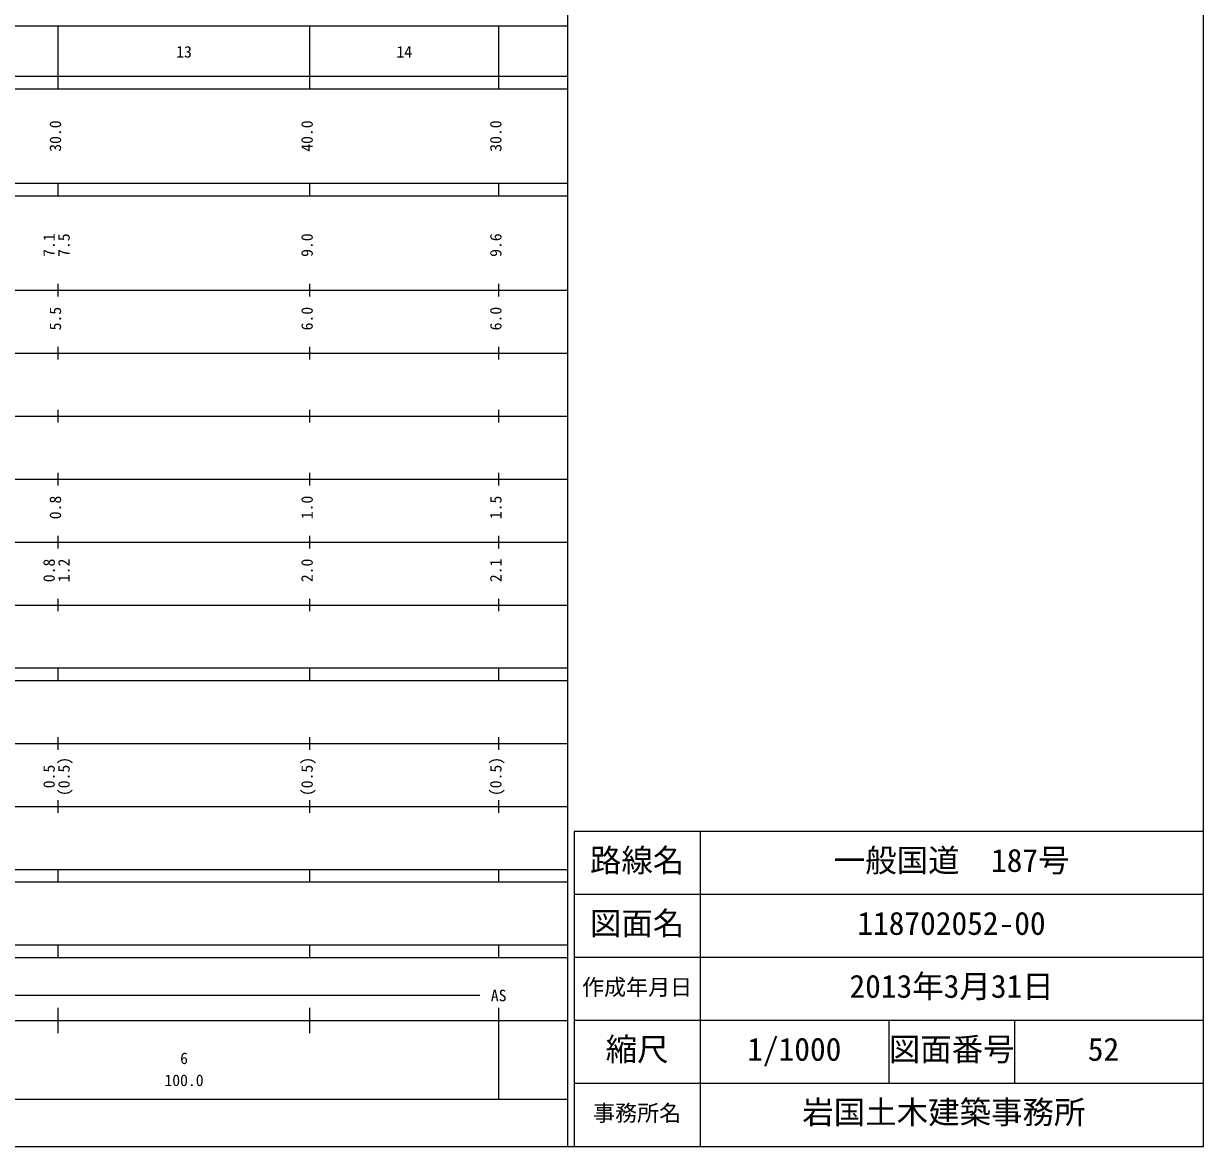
# Model space of a CAD drawing. Units: millimetres on the paper, enlarged 1000 times. Extents: x 40000 to 680000, y 20000 to 380000.
# Drawn here: x 492496 to 680000, y 20000 to 198357 of the extents above; entities that cross this region are included whole.
import ezdxf
from ezdxf.enums import TextEntityAlignment as Align

# ---------------------------------------------------------------- set-up
doc = ezdxf.new("R2010")
doc.units = ezdxf.units.MM
doc.header["$LTSCALE"] = 1000
for name, color, linetype, lineweight in [('S-BGD-HTXT', 7, 'Continuous', 13), ('S-TTL', 2, 'Continuous', 13), ('S-TTL-TXT', 7, 'Continuous', 13)]:
    doc.layers.add(name, color=color, linetype=linetype, lineweight=lineweight)
doc.layers.add('表題_事務所名', color=7, linetype='Continuous')
doc.styles.add('ＭＳ ゴシック', font='')
doc.styles.get('ＭＳ ゴシック').set_extended_font_data('MS Gothic')

msp = doc.modelspace()

# ---------------------------------------------------------------- linework, layer by layer
at = {"layer": 'S-BGD-HTXT'}
for p, q in [((579000, 20000), (579000, 370000)), ((68000, 198000), (579000, 198000)), ((498000, 188000), (498000, 198000)), ((538000, 188000), (538000, 198000)), ((568000, 188000), (568000, 198000)), ((40000, 190000), (579000, 190000)), ((40000, 188000), (579000, 188000)), ((40000, 173000), (579000, 173000)), ((498000, 171000), (498000, 173000)), ((538000, 171000), (538000, 173000)), ((568000, 171000), (568000, 173000)), ((40000, 171000), (579000, 171000)), ((40000, 156000), (579000, 156000)), ((498000, 155000), (498000, 157000)), ((538000, 155000), (538000, 157000)), ((568000, 155000), (568000, 157000)), ((498000, 145000), (498000, 147000)), ((538000, 145000), (538000, 147000)), ((568000, 145000), (568000, 147000)), ((46000, 146000), (579000, 146000)), ((498000, 135000), (498000, 137000)), ((538000, 135000), (538000, 137000)), ((568000, 135000), (568000, 137000)), ((52000, 136000), (579000, 136000)), ((46000, 126000), (579000, 126000)), ((498000, 125000), (498000, 127000)), ((538000, 125000), (538000, 127000)), ((568000, 125000), (568000, 127000)), ((498000, 115000), (498000, 117000)), ((538000, 115000), (538000, 117000)), ((568000, 115000), (568000, 117000)), ((52000, 116000), (579000, 116000)), ((498000, 105000), (498000, 107000)), ((538000, 105000), (538000, 107000)), ((568000, 105000), (568000, 107000)), ((46000, 106000), (579000, 106000)), ((40000, 96000), (579000, 96000)), ((498000, 94000), (498000, 96000)), ((538000, 94000), (538000, 96000)), ((568000, 94000), (568000, 96000)), ((40000, 94000), (579000, 94000)), ((498000, 83000), (498000, 85000)), ((538000, 83000), (538000, 85000)), ((568000, 83000), (568000, 85000)), ((49000, 84000), (579000, 84000)), ((40000, 74000), (579000, 74000)), ((498000, 73000), (498000, 75000)), ((538000, 73000), (538000, 75000)), ((568000, 73000), (568000, 75000)), ((40000, 64000), (579000, 64000)), ((498000, 62000), (498000, 64000)), ((538000, 62000), (538000, 64000)), ((568000, 62000), (568000, 64000)), ((40000, 62000), (579000, 62000)), ((40000, 52000), (579000, 52000)), ((498000, 50000), (498000, 52000)), ((538000, 50000), (538000, 52000)), ((568000, 50000), (568000, 52000)), ((40000, 50000), (579000, 50000)), ((71000, 44000), (565000, 44000)), ((498000, 38000), (498000, 42000)), ((538000, 38000), (538000, 42000)), ((568000, 27500), (568000, 42000)), ((40000, 40000), (579000, 40000)), ((68000, 27500), (579000, 27500))]:
    msp.add_line(p, q, dxfattribs=at)
at = {"layer": 'S-TTL'}
for p, q in [((680000, 20000), (680000, 380000)), ((680000, 70000), (580000, 70000)), ((580000, 70000), (580000, 20000)), ((600000, 70000), (600000, 20000)), ((680000, 60000), (580000, 60000)), ((680000, 50000), (580000, 50000)), ((680000, 40000), (580000, 40000)), ((630000, 40000), (630000, 30000)), ((650000, 40000), (650000, 30000)), ((680000, 30000), (580000, 30000)), ((40000, 20000), (680000, 20000))]:
    msp.add_line(p, q, dxfattribs=at)

# ---------------------------------------------------------------- texts
at = {"layer": 'S-BGD-HTXT', "style": 'ＭＳ ゴシック'}
for s, p in [('13', (516750, 192405)), ('14', (551750, 192405)), ('AS', (566750, 42500)), ('6', (517375, 32523)), ('100.0', (514875, 29033))]:
    msp.add_text(s, height=1833, dxfattribs=at).set_placement(p, align=Align.BOTTOM_LEFT)
for s, p in [('30.0', (499000, 178000)), ('40.0', (539000, 178000)), ('30.0', (569000, 178000)), ('7.1', (498000, 161299)), ('7.5', (500370, 161299)), ('9.0', (539000, 161299)), ('9.6', (569000, 161299)), ('5.5', (499000, 149625)), ('6.0', (539000, 149625)), ('6.0', (569000, 149625)), ('0.8', (499000, 119625)), ('1.0', (539000, 119625)), ('1.5', (569000, 119625)), ('0.8', (498000, 109625)), ('1.2', (500370, 109625)), ('2.0', (539000, 109625)), ('2.1', (569000, 109625)), ('(0.5)', (500370, 75639)), ('(0.5)', (539000, 75639)), ('(0.5)', (569000, 75639)), ('0.5', (498000, 76889))]:
    msp.add_text(s, height=1833, rotation=90, dxfattribs=at).set_placement(p, align=Align.BOTTOM_LEFT)
at = {"layer": 'S-TTL-TXT', "style": 'ＭＳ ゴシック'}
for s, height, p in [('路線名', 3666, (582500, 62500)), ('路線名', 3666, (582500, 62500)), ('一般国道\u3000187号', 3666, (621250, 62500)), ('図面名', 3666, (582500, 52500)), ('図面名', 3666, (582500, 52500)), ('118702052-00', 3666, (625000, 52500)), ('作成年月日', 2566, (581250, 43250)), ('作成年月日', 2566, (581250, 43250)), ('2013年3月31日', 3666, (623750, 42500)), ('縮尺', 3666, (585000, 32500)), ('縮尺', 3666, (585000, 32500)), ('1/1000', 3666, (607500, 32500)), ('図面番号', 3666, (630000, 32500)), ('図面番号', 3666, (630000, 32500)), ('52', 3666, (661625, 32500)), ('事務所名', 2566, (583000, 23250)), ('事務所名', 2566, (583000, 23250))]:
    msp.add_text(s, height=height, dxfattribs=at).set_placement(p, align=Align.BOTTOM_LEFT)
at = {"layer": '表題_事務所名', "style": 'ＭＳ ゴシック'}
msp.add_text('岩国土木建築事務所 ', height=3666, dxfattribs=at).set_placement((616250, 22500), align=Align.BOTTOM_LEFT)

doc.saveas('drawing.dxf')
